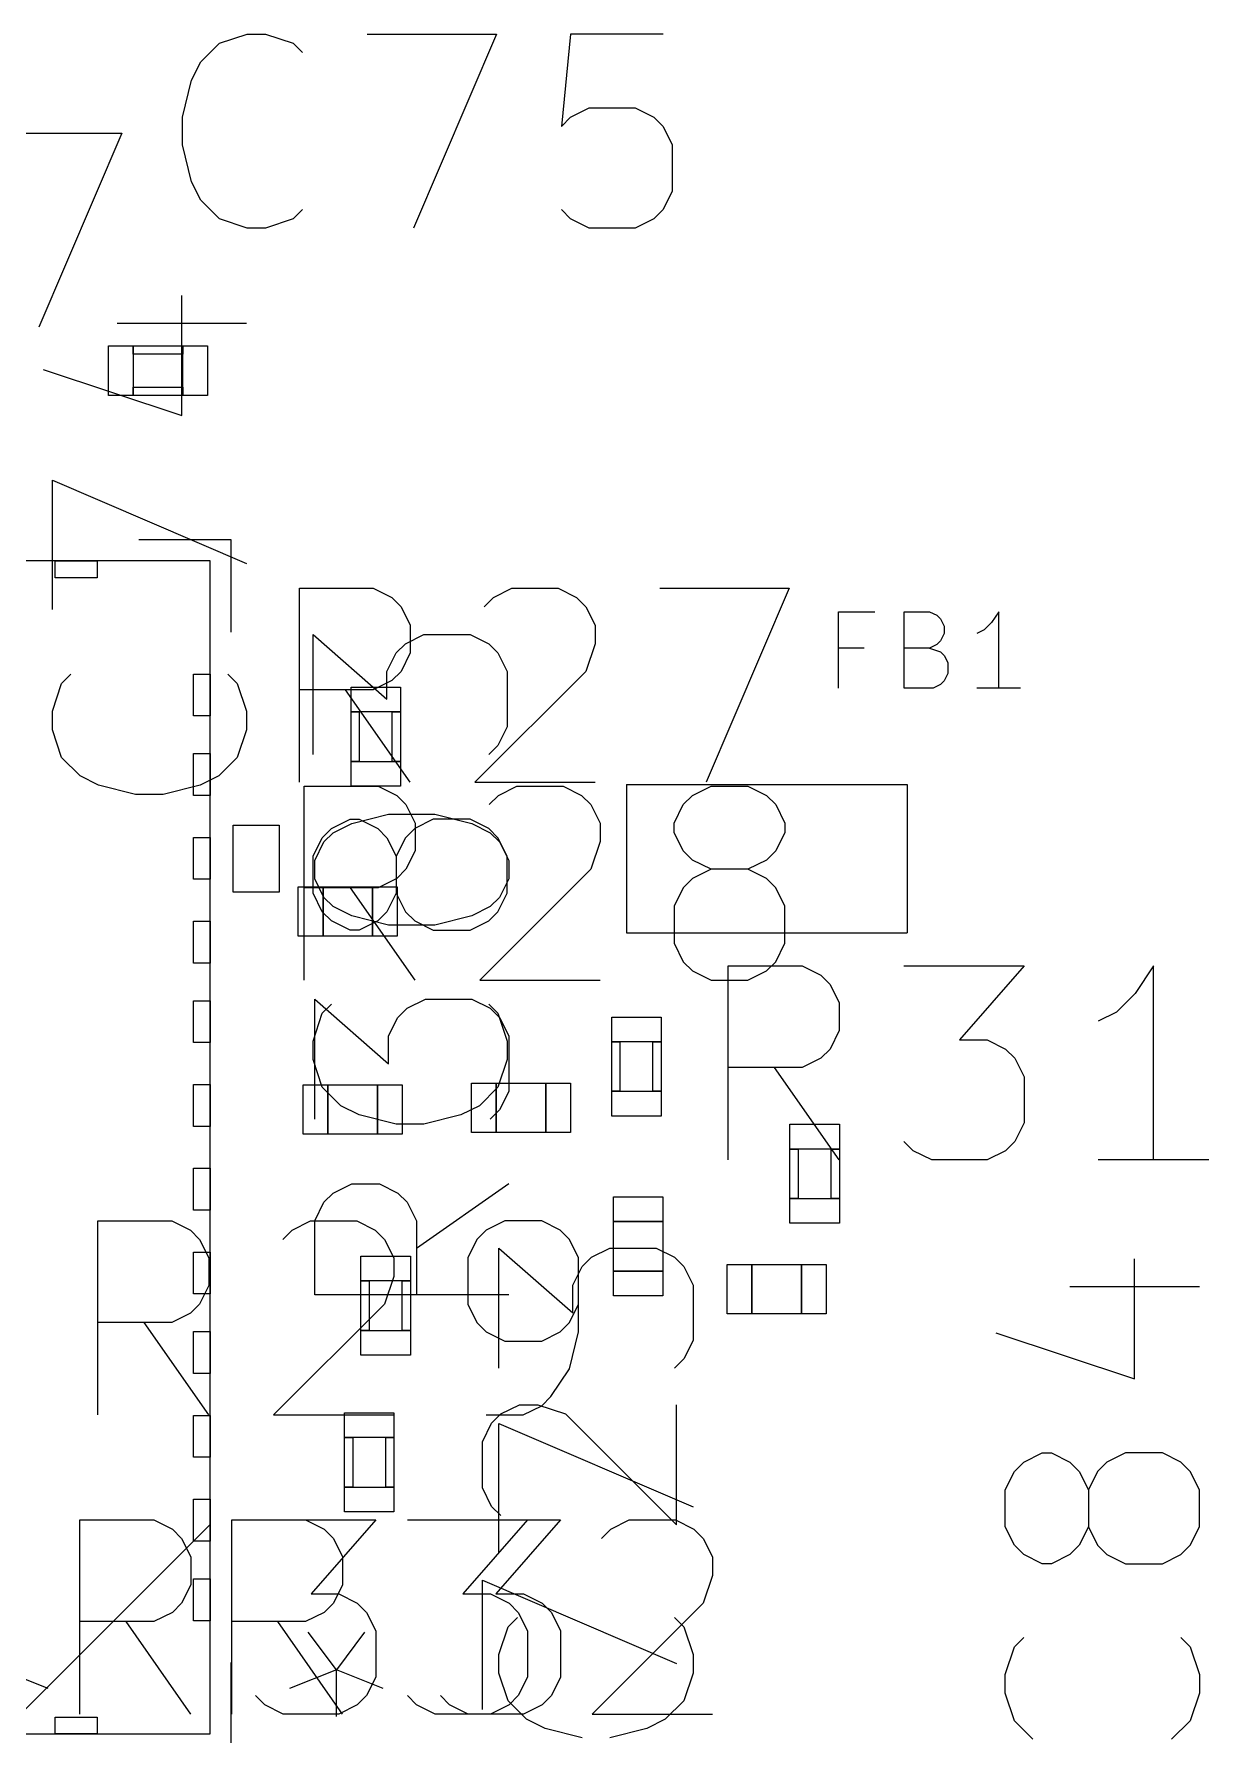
# Model space of a CAD drawing. Header units: millimetres. Extents: x 0 to 100, y 0 to 100.
# Drawn here: x 63.97 to 71.09, y 51.56 to 61.87 of the extents above; entities that cross this region are included whole.
import ezdxf

# ---------------------------------------------------------------- set-up
doc = ezdxf.new("R2010")
doc.units = ezdxf.units.MM
doc.layers.add('F.Fab', color=9, linetype='CONTINUOUS', true_color=0xafafaf)
doc.layers.add('F.Silkscreen', color=41, linetype='CONTINUOUS', true_color=0xf2eda1)

msp = doc.modelspace()

# ---------------------------------------------------------------- linework, layer by layer
at = {"layer": 'F.Fab', "linetype": 'CONTINUOUS'}
for p, q in [((64.42, 59.68), (64.42, 59.98)), ((64.42, 59.98), (64.57, 59.98)), ((64.57, 59.98), (64.57, 59.68)), ((64.57, 59.93), (64.57, 59.98)), ((64.57, 59.98), (64.87, 59.98)), ((64.87, 59.93), (64.57, 59.93)), ((64.87, 59.98), (64.87, 59.93)), ((64.87, 59.68), (64.87, 59.98)), ((64.87, 59.98), (65.02, 59.98)), ((65.02, 59.98), (65.02, 59.68)), ((64.57, 59.68), (64.57, 59.73)), ((64.57, 59.73), (64.87, 59.73)), ((64.87, 59.73), (64.87, 59.68)), ((64.57, 59.68), (64.42, 59.68)), ((64.87, 59.68), (64.57, 59.68)), ((65.02, 59.68), (64.87, 59.68)), ((65.036, 58.676), (57.924, 58.676)), ((64.0962, 58.676), (64.3502, 58.676)), ((64.0962, 58.5744), (64.0962, 58.676)), ((64.3502, 58.676), (64.3502, 58.5744)), ((65.036, 51.564), (65.036, 58.676)), ((64.3502, 58.5744), (64.0962, 58.5744)), ((64.9344, 57.9902), (65.036, 57.9902)), ((64.9344, 57.7362), (64.9344, 57.9902)), ((65.036, 57.9902), (65.036, 57.7362)), ((65.89, 57.76), (65.89, 57.91)), ((65.89, 57.91), (66.19, 57.91)), ((66.19, 57.91), (66.19, 57.76)), ((65.036, 57.7362), (64.9344, 57.7362)), ((65.89, 57.46), (65.89, 57.76)), ((65.89, 57.76), (65.94, 57.76)), ((66.19, 57.76), (65.89, 57.76)), ((65.94, 57.76), (65.94, 57.46)), ((66.14, 57.46), (66.14, 57.76)), ((66.14, 57.76), (66.19, 57.76)), ((66.19, 57.76), (66.19, 57.46)), ((64.9344, 57.5076), (65.036, 57.5076)), ((64.9344, 57.2536), (64.9344, 57.5076)), ((65.036, 57.5076), (65.036, 57.2536)), ((65.94, 57.46), (65.89, 57.46)), ((65.89, 57.31), (65.89, 57.46)), ((65.89, 57.46), (66.19, 57.46)), ((66.19, 57.46), (66.14, 57.46)), ((66.19, 57.46), (66.19, 57.31)), ((67.56, 57.32), (67.56, 56.42)), ((67.56, 57.32), (69.26, 57.32)), ((69.26, 57.32), (69.26, 56.42)), ((65.036, 57.2536), (64.9344, 57.2536)), ((66.19, 57.31), (65.89, 57.31)), ((64.9344, 56.9996), (65.036, 56.9996)), ((64.9344, 56.7456), (64.9344, 56.9996)), ((65.036, 56.9996), (65.036, 56.7456)), ((65.036, 56.7456), (64.9344, 56.7456)), ((65.57, 56.4), (65.57, 56.7)), ((65.57, 56.7), (65.72, 56.7)), ((65.72, 56.7), (65.72, 56.4)), ((66.02, 56.4), (66.02, 56.7)), ((66.02, 56.7), (66.17, 56.7)), ((66.17, 56.7), (66.17, 56.4)), ((64.9344, 56.4916), (65.036, 56.4916)), ((64.9344, 56.2376), (64.9344, 56.4916)), ((65.036, 56.4916), (65.036, 56.2376)), ((65.72, 56.4), (65.57, 56.4)), ((66.17, 56.4), (66.02, 56.4)), ((67.56, 56.42), (69.26, 56.42)), ((65.036, 56.2376), (64.9344, 56.2376)), ((64.9344, 56.009), (65.036, 56.009)), ((64.9344, 55.755), (64.9344, 56.009)), ((65.036, 56.009), (65.036, 55.755)), ((67.47, 55.76), (67.47, 55.91)), ((67.47, 55.91), (67.77, 55.91)), ((67.77, 55.91), (67.77, 55.76)), ((65.036, 55.755), (64.9344, 55.755)), ((67.47, 55.46), (67.47, 55.76)), ((67.47, 55.76), (67.52, 55.76)), ((67.77, 55.76), (67.47, 55.76)), ((67.52, 55.76), (67.52, 55.46)), ((67.72, 55.46), (67.72, 55.76)), ((67.72, 55.76), (67.77, 55.76)), ((67.77, 55.76), (67.77, 55.46)), ((64.9344, 55.501), (65.036, 55.501)), ((64.9344, 55.247), (64.9344, 55.501)), ((65.036, 55.501), (65.036, 55.247)), ((65.6, 55.2), (65.6, 55.5)), ((65.6, 55.5), (65.75, 55.5)), ((65.75, 55.5), (65.75, 55.2)), ((66.05, 55.2), (66.05, 55.5)), ((66.05, 55.5), (66.2, 55.5)), ((66.2, 55.5), (66.2, 55.2)), ((66.62, 55.21), (66.62, 55.51)), ((66.62, 55.51), (66.77, 55.51)), ((66.77, 55.51), (66.77, 55.21)), ((67.07, 55.21), (67.07, 55.51)), ((67.07, 55.51), (67.22, 55.51)), ((67.22, 55.51), (67.22, 55.21)), ((67.52, 55.46), (67.47, 55.46)), ((67.47, 55.31), (67.47, 55.46)), ((67.47, 55.46), (67.77, 55.46)), ((67.77, 55.46), (67.72, 55.46)), ((67.77, 55.46), (67.77, 55.31)), ((67.77, 55.31), (67.47, 55.31)), ((68.55, 55.11), (68.55, 55.26)), ((68.55, 55.26), (68.85, 55.26)), ((68.85, 55.26), (68.85, 55.11)), ((65.036, 55.247), (64.9344, 55.247)), ((65.75, 55.2), (65.6, 55.2)), ((66.2, 55.2), (66.05, 55.2)), ((66.77, 55.21), (66.62, 55.21)), ((67.22, 55.21), (67.07, 55.21)), ((68.55, 54.81), (68.55, 55.11)), ((68.55, 55.11), (68.6, 55.11)), ((68.85, 55.11), (68.55, 55.11)), ((68.6, 55.11), (68.6, 54.81)), ((68.8, 54.81), (68.8, 55.11)), ((68.8, 55.11), (68.85, 55.11)), ((68.85, 55.11), (68.85, 54.81)), ((64.9344, 54.993), (65.036, 54.993)), ((64.9344, 54.739), (64.9344, 54.993)), ((65.036, 54.993), (65.036, 54.739)), ((65.036, 54.739), (64.9344, 54.739)), ((67.48, 54.67), (67.48, 54.82)), ((67.48, 54.82), (67.78, 54.82)), ((67.78, 54.82), (67.78, 54.67)), ((68.6, 54.81), (68.55, 54.81)), ((68.55, 54.66), (68.55, 54.81)), ((68.55, 54.81), (68.85, 54.81)), ((68.85, 54.81), (68.8, 54.81)), ((68.85, 54.81), (68.85, 54.66)), ((67.78, 54.67), (67.48, 54.67)), ((68.85, 54.66), (68.55, 54.66)), ((64.9344, 54.485), (65.036, 54.485)), ((64.9344, 54.231), (64.9344, 54.485)), ((65.036, 54.485), (65.036, 54.231)), ((65.95, 54.31), (65.95, 54.46)), ((65.95, 54.46), (66.25, 54.46)), ((66.25, 54.46), (66.25, 54.31)), ((67.48, 54.22), (67.48, 54.37)), ((67.48, 54.37), (67.78, 54.37)), ((67.78, 54.37), (67.78, 54.22)), ((68.17, 54.11), (68.17, 54.41)), ((68.17, 54.41), (68.32, 54.41)), ((68.32, 54.41), (68.32, 54.11)), ((68.62, 54.11), (68.62, 54.41)), ((68.62, 54.41), (68.77, 54.41)), ((68.77, 54.41), (68.77, 54.11)), ((65.036, 54.231), (64.9344, 54.231)), ((66.25, 54.31), (65.95, 54.31)), ((65.95, 54.01), (65.95, 54.31)), ((65.95, 54.31), (66, 54.31)), ((66, 54.31), (66, 54.01)), ((66.2, 54.01), (66.2, 54.31)), ((66.2, 54.31), (66.25, 54.31)), ((66.25, 54.31), (66.25, 54.01)), ((67.78, 54.22), (67.48, 54.22)), ((68.32, 54.11), (68.17, 54.11)), ((68.77, 54.11), (68.62, 54.11)), ((64.9344, 54.0024), (65.036, 54.0024)), ((64.9344, 53.7484), (64.9344, 54.0024)), ((65.036, 54.0024), (65.036, 53.7484)), ((66, 54.01), (65.95, 54.01)), ((65.95, 53.86), (65.95, 54.01)), ((65.95, 54.01), (66.25, 54.01)), ((66.25, 54.01), (66.2, 54.01)), ((66.25, 54.01), (66.25, 53.86)), ((66.25, 53.86), (65.95, 53.86)), ((65.036, 53.7484), (64.9344, 53.7484)), ((65.85, 53.36), (65.85, 53.51)), ((65.85, 53.51), (66.15, 53.51)), ((66.15, 53.51), (66.15, 53.36)), ((64.9344, 53.4944), (65.036, 53.4944)), ((64.9344, 53.2404), (64.9344, 53.4944)), ((65.036, 53.4944), (65.036, 53.2404)), ((66.15, 53.36), (65.85, 53.36)), ((65.85, 53.06), (65.85, 53.36)), ((65.85, 53.36), (65.9, 53.36)), ((65.9, 53.36), (65.9, 53.06)), ((66.1, 53.06), (66.1, 53.36)), ((66.1, 53.36), (66.15, 53.36)), ((66.15, 53.36), (66.15, 53.06)), ((65.036, 53.2404), (64.9344, 53.2404)), ((64.9344, 52.9864), (65.036, 52.9864)), ((64.9344, 52.7324), (64.9344, 52.9864)), ((65.036, 52.9864), (65.036, 52.7324)), ((65.9, 53.06), (65.85, 53.06)), ((65.85, 52.91), (65.85, 53.06)), ((65.85, 53.06), (66.15, 53.06)), ((66.15, 53.06), (66.1, 53.06)), ((66.15, 53.06), (66.15, 52.91)), ((66.15, 52.91), (65.85, 52.91)), ((65.036, 52.834), (64.9344, 52.7324)), ((64.9344, 52.7324), (63.8676, 51.6656)), ((65.036, 52.7324), (64.9344, 52.7324)), ((64.9344, 52.5038), (65.036, 52.5038)), ((64.9344, 52.2498), (64.9344, 52.5038)), ((65.036, 52.5038), (65.036, 52.2498)), ((65.036, 52.2498), (64.9344, 52.2498)), ((64.053326, 51.838481), (63.769088, 51.952176)), ((64.0962, 51.6656), (64.3502, 51.6656)), ((64.0962, 51.564), (64.0962, 51.6656)), ((64.3502, 51.6656), (64.3502, 51.564)), ((57.924, 51.564), (65.036, 51.564)), ((64.3502, 51.564), (64.0962, 51.564))]:
    msp.add_line(p, q, dxfattribs=at)
at = {"layer": 'F.Silkscreen', "linetype": 'CONTINUOUS'}
for p, q in [((65.091678, 61.815243), (65.259753, 61.871268)), ((65.259753, 61.871268), (65.371803, 61.871268)), ((65.371803, 61.871268), (65.539879, 61.815243)), ((65.98808, 61.871268), (66.772432, 61.871268)), ((66.772432, 61.871268), (66.268206, 60.69474)), ((67.220633, 61.871268), (67.164608, 61.311017)), ((67.780885, 61.871268), (67.220633, 61.871268)), ((64.979627, 61.703193), (65.091678, 61.815243)), ((65.539879, 61.815243), (65.595904, 61.759218)), ((64.923602, 61.591143), (64.979627, 61.703193)), ((64.867577, 61.367042), (64.923602, 61.591143)), ((64.867577, 61.198967), (64.867577, 61.367042)), ((67.164608, 61.311017), (67.220633, 61.367042)), ((67.220633, 61.367042), (67.332684, 61.423067)), ((67.332684, 61.423067), (67.612809, 61.423067)), ((67.612809, 61.423067), (67.72486, 61.367042)), ((67.72486, 61.367042), (67.780885, 61.311017)), ((63.716996, 61.270372), (64.501348, 61.270372)), ((64.501348, 61.270372), (63.997122, 60.093844)), ((67.780885, 61.311017), (67.83691, 61.198967)), ((64.923602, 60.974866), (64.867577, 61.198967)), ((67.83691, 61.198967), (67.83691, 60.918841)), ((64.979627, 60.862816), (64.923602, 60.974866)), ((65.091678, 60.750766), (64.979627, 60.862816)), ((67.83691, 60.918841), (67.780885, 60.806791)), ((65.259753, 60.69474), (65.091678, 60.750766)), ((65.539879, 60.750766), (65.371803, 60.69474)), ((65.595904, 60.806791), (65.539879, 60.750766)), ((67.220633, 60.750766), (67.164608, 60.806791)), ((67.332684, 60.69474), (67.220633, 60.750766)), ((67.72486, 60.750766), (67.612809, 60.69474)), ((67.780885, 60.806791), (67.72486, 60.750766)), ((65.371803, 60.69474), (65.259753, 60.69474)), ((67.612809, 60.69474), (67.332684, 60.69474)), ((64.863979, 59.557625), (64.863979, 60.285952)), ((64.471803, 60.117877), (65.256155, 60.117877)), ((64.023602, 59.837751), (64.863979, 59.557625)), ((64.079627, 58.381097), (64.079627, 59.165449)), ((64.079627, 59.165449), (65.256155, 58.661223)), ((65.163, 58.803), (64.6042, 58.803)), ((65.163, 58.2442), (65.163, 58.803)), ((65.576619, 57.333844), (65.576619, 58.510372)), ((65.576619, 58.510372), (66.02482, 58.510372)), ((66.02482, 58.510372), (66.136871, 58.454347)), ((66.136871, 58.454347), (66.192896, 58.398322)), ((66.697122, 58.398322), (66.753147, 58.454347)), ((66.753147, 58.454347), (66.865198, 58.510372)), ((66.865198, 58.510372), (67.145323, 58.510372)), ((67.145323, 58.510372), (67.257374, 58.454347)), ((67.257374, 58.454347), (67.313399, 58.398322)), ((67.7616, 58.510372), (68.545952, 58.510372)), ((68.545952, 58.510372), (68.041726, 57.333844)), ((66.192896, 58.398322), (66.248921, 58.286272)), ((67.313399, 58.398322), (67.369424, 58.286272)), ((68.844733, 57.905064), (68.844733, 58.368264)), ((68.844733, 58.368264), (69.065305, 58.368264)), ((69.241762, 57.905064), (69.241762, 58.368264)), ((69.241762, 58.368264), (69.396162, 58.368264)), ((69.396162, 58.368264), (69.440277, 58.346207)), ((69.815248, 58.368264), (69.771134, 58.302093)), ((69.815248, 57.905064), (69.815248, 58.368264)), ((66.248921, 58.286272), (66.248921, 58.118196)), ((67.369424, 58.286272), (67.369424, 58.174222)), ((69.440277, 58.346207), (69.462334, 58.32415)), ((69.462334, 58.32415), (69.484391, 58.280036)), ((69.484391, 58.280036), (69.484391, 58.235922)), ((69.727019, 58.257979), (69.682905, 58.235922)), ((69.771134, 58.302093), (69.727019, 58.257979)), ((65.659627, 57.5016), (65.659627, 58.229927)), ((65.659627, 58.229927), (66.107828, 57.837751)), ((66.163853, 58.117877), (66.219878, 58.173902)), ((66.219878, 58.173902), (66.331928, 58.229927)), ((66.331928, 58.229927), (66.612054, 58.229927)), ((66.612054, 58.229927), (66.724104, 58.173902)), ((66.724104, 58.173902), (66.78013, 58.117877)), ((67.369424, 58.174222), (67.313399, 58.006146)), ((68.999133, 58.147693), (68.844733, 58.147693)), ((69.396162, 58.147693), (69.241762, 58.147693)), ((69.440277, 58.16975), (69.396162, 58.147693)), ((69.396162, 58.147693), (69.462334, 58.125636)), ((69.462334, 58.191807), (69.440277, 58.16975)), ((69.484391, 58.235922), (69.462334, 58.191807)), ((66.107828, 58.005826), (66.163853, 58.117877)), ((66.248921, 58.118196), (66.192896, 58.006146)), ((66.78013, 58.117877), (66.836155, 58.005826)), ((69.462334, 58.125636), (69.484391, 58.103579)), ((69.484391, 58.103579), (69.506448, 58.059464)), ((69.506448, 58.059464), (69.506448, 57.993293)), ((64.135652, 57.932896), (64.191677, 57.988921)), ((65.144104, 57.988921), (65.20013, 57.932896)), ((66.136871, 57.950121), (66.02482, 57.894096)), ((66.107828, 57.837751), (66.107828, 58.005826)), ((66.192896, 58.006146), (66.136871, 57.950121)), ((67.313399, 58.006146), (66.641097, 57.333844)), ((66.836155, 58.005826), (66.836155, 57.669675)), ((69.484391, 57.949179), (69.462334, 57.927122)), ((69.506448, 57.993293), (69.484391, 57.949179)), ((64.079627, 57.76482), (64.135652, 57.932896)), ((65.20013, 57.932896), (65.256155, 57.76482)), ((66.02482, 57.894096), (65.576619, 57.894096)), ((66.248921, 57.333844), (65.856745, 57.894096)), ((69.418219, 57.905064), (69.241762, 57.905064)), ((69.462334, 57.927122), (69.418219, 57.905064)), ((69.947591, 57.905064), (69.682905, 57.905064)), ((64.079627, 57.65277), (64.079627, 57.76482)), ((65.256155, 57.76482), (65.256155, 57.65277)), ((64.135652, 57.484695), (64.079627, 57.65277)), ((65.256155, 57.65277), (65.20013, 57.484695)), ((66.836155, 57.669675), (66.78013, 57.557625)), ((66.78013, 57.557625), (66.724104, 57.5016)), ((64.247702, 57.372644), (64.135652, 57.484695)), ((65.20013, 57.484695), (65.088079, 57.372644)), ((64.359752, 57.316619), (64.247702, 57.372644)), ((64.583853, 57.260594), (64.359752, 57.316619)), ((64.976029, 57.316619), (64.751928, 57.260594)), ((65.088079, 57.372644), (64.976029, 57.316619)), ((66.641097, 57.333844), (67.369424, 57.333844)), ((64.751928, 57.260594), (64.583853, 57.260594)), ((65.606619, 56.133844), (65.606619, 57.310372)), ((65.606619, 57.310372), (66.05482, 57.310372)), ((66.05482, 57.310372), (66.166871, 57.254347)), ((66.166871, 57.254347), (66.222896, 57.198322)), ((66.727122, 57.198322), (66.783147, 57.254347)), ((66.783147, 57.254347), (66.895198, 57.310372)), ((66.895198, 57.310372), (67.175323, 57.310372)), ((67.175323, 57.310372), (67.287374, 57.254347)), ((67.287374, 57.254347), (67.343399, 57.198322)), ((67.90365, 57.198322), (67.959675, 57.254347)), ((67.959675, 57.254347), (68.071726, 57.310372)), ((68.071726, 57.310372), (68.295826, 57.310372)), ((68.295826, 57.310372), (68.407877, 57.254347)), ((68.407877, 57.254347), (68.463902, 57.198322)), ((65.893727, 57.083902), (66.117828, 57.139927)), ((66.117828, 57.139927), (66.397954, 57.139927)), ((66.222896, 57.198322), (66.278921, 57.086272)), ((66.397954, 57.139927), (66.622054, 57.083902)), ((67.343399, 57.198322), (67.399424, 57.086272)), ((67.847625, 57.086272), (67.90365, 57.198322)), ((68.463902, 57.198322), (68.519927, 57.086272)), ((65.1757, 56.6668), (65.1757, 57.0732)), ((65.1757, 57.0732), (65.4551, 57.0732)), ((65.4551, 57.0732), (65.4551, 56.6668)), ((65.715652, 56.997374), (65.771677, 57.053399)), ((65.725652, 56.971851), (65.781677, 57.027877)), ((65.771677, 57.053399), (65.883727, 57.109424)), ((65.781677, 57.027877), (65.893727, 57.083902)), ((65.883727, 57.109424), (65.939752, 57.109424)), ((65.939752, 57.109424), (66.051803, 57.053399)), ((66.051803, 57.053399), (66.107828, 56.997374)), ((66.275903, 57.053399), (66.219878, 56.997374)), ((66.387954, 57.109424), (66.275903, 57.053399)), ((66.278921, 57.086272), (66.278921, 56.918196)), ((66.612054, 57.109424), (66.387954, 57.109424)), ((66.724104, 57.053399), (66.612054, 57.109424)), ((66.622054, 57.083902), (66.734104, 57.027877)), ((66.78013, 56.997374), (66.724104, 57.053399)), ((66.734104, 57.027877), (66.79013, 56.971851)), ((67.399424, 57.086272), (67.399424, 56.974222)), ((67.847625, 57.030247), (67.847625, 57.086272)), ((67.90365, 56.918196), (67.847625, 57.030247)), ((68.519927, 57.030247), (68.463902, 56.918196)), ((68.519927, 57.086272), (68.519927, 57.030247)), ((65.659627, 56.885323), (65.715652, 56.997374)), ((65.669627, 56.859801), (65.725652, 56.971851)), ((66.107828, 56.997374), (66.163853, 56.885323)), ((66.219878, 56.997374), (66.163853, 56.885323)), ((66.278921, 56.918196), (66.222896, 56.806146)), ((66.836155, 56.885323), (66.78013, 56.997374)), ((66.79013, 56.971851), (66.846155, 56.859801)), ((67.399424, 56.974222), (67.343399, 56.806146)), ((67.959675, 56.862171), (67.90365, 56.918196)), ((68.463902, 56.918196), (68.407877, 56.862171)), ((65.659627, 56.661223), (65.659627, 56.885323)), ((65.669627, 56.747751), (65.669627, 56.859801)), ((66.163853, 56.885323), (66.163853, 56.661223)), ((66.222896, 56.806146), (66.166871, 56.750121)), ((67.343399, 56.806146), (66.671097, 56.133844)), ((66.836155, 56.661223), (66.836155, 56.885323)), ((66.846155, 56.859801), (66.846155, 56.747751)), ((68.071726, 56.806146), (67.959675, 56.862171)), ((68.071726, 56.806146), (67.959675, 56.750121)), ((68.295826, 56.806146), (68.071726, 56.806146)), ((68.407877, 56.862171), (68.295826, 56.806146)), ((68.407877, 56.750121), (68.295826, 56.806146)), ((65.725652, 56.635701), (65.669627, 56.747751)), ((65.72, 56.4), (65.72, 56.7)), ((65.72, 56.7), (66.02, 56.7)), ((66.02, 56.7), (66.02, 56.4)), ((66.166871, 56.750121), (66.05482, 56.694096)), ((66.846155, 56.747751), (66.79013, 56.635701)), ((67.959675, 56.750121), (67.90365, 56.694096)), ((68.463902, 56.694096), (68.407877, 56.750121)), ((65.4551, 56.6668), (65.1757, 56.6668)), ((66.05482, 56.694096), (65.606619, 56.694096)), ((65.715652, 56.549172), (65.659627, 56.661223)), ((65.781677, 56.579675), (65.725652, 56.635701)), ((66.278921, 56.133844), (65.886745, 56.694096)), ((66.163853, 56.661223), (66.107828, 56.549172)), ((66.163853, 56.661223), (66.219878, 56.549172)), ((66.79013, 56.635701), (66.734104, 56.579675)), ((66.78013, 56.549172), (66.836155, 56.661223)), ((67.90365, 56.694096), (67.847625, 56.582046)), ((68.519927, 56.582046), (68.463902, 56.694096)), ((65.771677, 56.493147), (65.715652, 56.549172)), ((65.883727, 56.437122), (65.771677, 56.493147)), ((65.893727, 56.52365), (65.781677, 56.579675)), ((66.117828, 56.467625), (65.893727, 56.52365)), ((66.051803, 56.493147), (65.939752, 56.437122)), ((66.107828, 56.549172), (66.051803, 56.493147)), ((66.219878, 56.549172), (66.275903, 56.493147)), ((66.275903, 56.493147), (66.387954, 56.437122)), ((66.622054, 56.52365), (66.397954, 56.467625)), ((66.612054, 56.437122), (66.724104, 56.493147)), ((66.734104, 56.579675), (66.622054, 56.52365)), ((66.724104, 56.493147), (66.78013, 56.549172)), ((67.847625, 56.582046), (67.847625, 56.357945)), ((68.519927, 56.357945), (68.519927, 56.582046)), ((66.02, 56.4), (65.72, 56.4)), ((65.939752, 56.437122), (65.883727, 56.437122)), ((66.397954, 56.467625), (66.117828, 56.467625)), ((66.387954, 56.437122), (66.612054, 56.437122)), ((67.847625, 56.357945), (67.90365, 56.245895)), ((68.463902, 56.245895), (68.519927, 56.357945)), ((67.90365, 56.245895), (67.959675, 56.18987)), ((67.959675, 56.18987), (68.071726, 56.133844)), ((68.176619, 55.043844), (68.176619, 56.220372)), ((68.176619, 56.220372), (68.62482, 56.220372)), ((68.295826, 56.133844), (68.407877, 56.18987)), ((68.407877, 56.18987), (68.463902, 56.245895)), ((68.62482, 56.220372), (68.736871, 56.164347)), ((69.241097, 56.220372), (69.969424, 56.220372)), ((69.969424, 56.220372), (69.577248, 55.772171)), ((70.753776, 56.220372), (70.641726, 56.052297)), ((70.753776, 55.043844), (70.753776, 56.220372)), ((66.671097, 56.133844), (67.399424, 56.133844)), ((68.071726, 56.133844), (68.295826, 56.133844)), ((68.736871, 56.164347), (68.792896, 56.108322)), ((68.792896, 56.108322), (68.848921, 55.996272)), ((65.669627, 55.291097), (65.669627, 56.019424)), ((65.669627, 56.019424), (66.117828, 55.627248)), ((65.715652, 55.932896), (65.771677, 55.988921)), ((66.229878, 55.963399), (66.341928, 56.019424)), ((66.341928, 56.019424), (66.622054, 56.019424)), ((66.622054, 56.019424), (66.734104, 55.963399)), ((66.724104, 55.988921), (66.78013, 55.932896)), ((68.848921, 55.996272), (68.848921, 55.828196)), ((70.641726, 56.052297), (70.529675, 55.940247)), ((65.659627, 55.76482), (65.715652, 55.932896)), ((66.117828, 55.795323), (66.173853, 55.907374)), ((66.173853, 55.907374), (66.229878, 55.963399)), ((66.734104, 55.963399), (66.79013, 55.907374)), ((66.78013, 55.932896), (66.836155, 55.76482)), ((66.79013, 55.907374), (66.846155, 55.795323)), ((70.529675, 55.940247), (70.417625, 55.884222)), ((66.117828, 55.627248), (66.117828, 55.795323)), ((66.846155, 55.795323), (66.846155, 55.459172)), ((68.848921, 55.828196), (68.792896, 55.716146)), ((69.577248, 55.772171), (69.745323, 55.772171)), ((69.745323, 55.772171), (69.857374, 55.716146)), ((65.659627, 55.65277), (65.659627, 55.76482)), ((66.836155, 55.76482), (66.836155, 55.65277)), ((68.792896, 55.716146), (68.736871, 55.660121)), ((69.857374, 55.716146), (69.913399, 55.660121)), ((65.715652, 55.484695), (65.659627, 55.65277)), ((66.836155, 55.65277), (66.78013, 55.484695)), ((68.62482, 55.604096), (68.176619, 55.604096)), ((68.848921, 55.043844), (68.456745, 55.604096)), ((68.736871, 55.660121), (68.62482, 55.604096)), ((69.913399, 55.660121), (69.969424, 55.548071)), ((65.827702, 55.372644), (65.715652, 55.484695)), ((65.75, 55.2), (65.75, 55.5)), ((65.75, 55.5), (66.05, 55.5)), ((66.05, 55.5), (66.05, 55.2)), ((66.78013, 55.484695), (66.668079, 55.372644)), ((66.77, 55.21), (66.77, 55.51)), ((66.77, 55.51), (67.07, 55.51)), ((67.07, 55.51), (67.07, 55.21)), ((69.969424, 55.548071), (69.969424, 55.267945)), ((65.939752, 55.316619), (65.827702, 55.372644)), ((66.668079, 55.372644), (66.556029, 55.316619)), ((66.846155, 55.459172), (66.79013, 55.347122)), ((66.163853, 55.260594), (65.939752, 55.316619)), ((66.331928, 55.260594), (66.163853, 55.260594)), ((66.556029, 55.316619), (66.331928, 55.260594)), ((66.79013, 55.347122), (66.734104, 55.291097)), ((69.969424, 55.267945), (69.913399, 55.155895)), ((66.05, 55.2), (65.75, 55.2)), ((67.07, 55.21), (66.77, 55.21)), ((69.297122, 55.09987), (69.241097, 55.155895)), ((69.913399, 55.155895), (69.857374, 55.09987)), ((69.409172, 55.043844), (69.297122, 55.09987)), ((69.857374, 55.09987), (69.745323, 55.043844)), ((69.745323, 55.043844), (69.409172, 55.043844)), ((71.089927, 55.043844), (70.417625, 55.043844)), ((65.725652, 54.786871), (65.781677, 54.842896)), ((65.781677, 54.842896), (65.893727, 54.898921)), ((65.893727, 54.898921), (66.061803, 54.898921)), ((66.061803, 54.898921), (66.173853, 54.842896)), ((66.173853, 54.842896), (66.229878, 54.786871)), ((66.846155, 54.898921), (66.285903, 54.506745)), ((65.669627, 54.67482), (65.725652, 54.786871)), ((66.229878, 54.786871), (66.285903, 54.67482)), ((64.356097, 53.497307), (64.356097, 54.673835)), ((64.356097, 54.673835), (64.804298, 54.673835)), ((64.804298, 54.673835), (64.916349, 54.61781)), ((65.532625, 54.61781), (65.644676, 54.673835)), ((65.644676, 54.673835), (65.924801, 54.673835)), ((65.669627, 54.226619), (65.669627, 54.67482)), ((65.924801, 54.673835), (66.036852, 54.61781)), ((66.285903, 54.67482), (66.285903, 54.226619)), ((66.821204, 54.673835), (66.709153, 54.61781)), ((67.045304, 54.673835), (66.821204, 54.673835)), ((67.157355, 54.61781), (67.045304, 54.673835)), ((67.48, 54.37), (67.48, 54.67)), ((67.48, 54.67), (67.78, 54.67)), ((67.78, 54.67), (67.78, 54.37)), ((64.916349, 54.61781), (64.972374, 54.561785)), ((64.972374, 54.561785), (65.028399, 54.449735)), ((65.4766, 54.561785), (65.532625, 54.61781)), ((66.036852, 54.61781), (66.092877, 54.561785)), ((66.092877, 54.561785), (66.148902, 54.449735)), ((66.653128, 54.561785), (66.597103, 54.449735)), ((66.709153, 54.61781), (66.653128, 54.561785)), ((67.21338, 54.561785), (67.157355, 54.61781)), ((67.269405, 54.449735), (67.21338, 54.561785)), ((65.028399, 54.449735), (65.028399, 54.281659)), ((66.148902, 54.449735), (66.148902, 54.337685)), ((66.597103, 54.449735), (66.597103, 54.169609)), ((66.786164, 53.781078), (66.786164, 54.509405)), ((66.786164, 54.509405), (67.234365, 54.117229)), ((67.269405, 54.001534), (67.269405, 54.449735)), ((67.29039, 54.397355), (67.346415, 54.45338)), ((67.346415, 54.45338), (67.458465, 54.509405)), ((67.458465, 54.509405), (67.738591, 54.509405)), ((67.738591, 54.509405), (67.850641, 54.45338)), ((67.850641, 54.45338), (67.906667, 54.397355)), ((70.639311, 53.715615), (70.639311, 54.443942)), ((66.148902, 54.337685), (66.092877, 54.169609)), ((67.234365, 54.285304), (67.29039, 54.397355)), ((67.78, 54.37), (67.48, 54.37)), ((67.906667, 54.397355), (67.962692, 54.285304)), ((68.32, 54.11), (68.32, 54.41)), ((68.32, 54.41), (68.62, 54.41)), ((68.62, 54.41), (68.62, 54.11)), ((65.028399, 54.281659), (64.972374, 54.169609)), ((66.846155, 54.226619), (65.669627, 54.226619)), ((67.234365, 54.117229), (67.234365, 54.285304)), ((67.962692, 54.285304), (67.962692, 53.949153)), ((70.247135, 54.275867), (71.031487, 54.275867)), ((64.972374, 54.169609), (64.916349, 54.113584)), ((66.092877, 54.169609), (65.420575, 53.497307)), ((66.597103, 54.169609), (66.653128, 54.057559)), ((67.21338, 54.057559), (67.269405, 54.169609)), ((64.804298, 54.057559), (64.356097, 54.057559)), ((65.028399, 53.497307), (64.636223, 54.057559)), ((64.916349, 54.113584), (64.804298, 54.057559)), ((66.653128, 54.057559), (66.709153, 54.001534)), ((67.157355, 54.001534), (67.21338, 54.057559)), ((68.62, 54.11), (68.32, 54.11)), ((66.709153, 54.001534), (66.821204, 53.945509)), ((66.821204, 53.945509), (67.045304, 53.945509)), ((67.045304, 53.945509), (67.157355, 54.001534)), ((67.21338, 53.777433), (67.269405, 54.001534)), ((67.962692, 53.949153), (67.906667, 53.837103)), ((69.798934, 53.995741), (70.639311, 53.715615)), ((67.906667, 53.837103), (67.850641, 53.781078)), ((67.101329, 53.609358), (67.21338, 53.777433)), ((67.045304, 53.553333), (67.101329, 53.609358)), ((66.742189, 53.447355), (66.798214, 53.50338)), ((66.798214, 53.50338), (66.910264, 53.559405)), ((66.910264, 53.559405), (67.022315, 53.559405)), ((66.933254, 53.497307), (67.045304, 53.553333)), ((67.022315, 53.559405), (67.19039, 53.50338)), ((67.19039, 53.50338), (67.862692, 52.831078)), ((67.862692, 52.831078), (67.862692, 53.559405)), ((65.420575, 53.497307), (66.148902, 53.497307)), ((66.686164, 53.335304), (66.742189, 53.447355)), ((66.709153, 53.497307), (66.933254, 53.497307)), ((66.786164, 52.660575), (66.786164, 53.444927)), ((66.786164, 53.444927), (67.962692, 52.940701)), ((66.686164, 53.055179), (66.686164, 53.335304)), ((69.910984, 53.155364), (69.967009, 53.211389)), ((69.967009, 53.211389), (70.079059, 53.267414)), ((70.079059, 53.267414), (70.135084, 53.267414)), ((70.135084, 53.267414), (70.247135, 53.211389)), ((70.247135, 53.211389), (70.30316, 53.155364)), ((70.471235, 53.211389), (70.41521, 53.155364)), ((70.583286, 53.267414), (70.471235, 53.211389)), ((70.807386, 53.267414), (70.583286, 53.267414)), ((70.919436, 53.211389), (70.807386, 53.267414)), ((70.975462, 53.155364), (70.919436, 53.211389)), ((69.854959, 53.043313), (69.910984, 53.155364)), ((70.30316, 53.155364), (70.359185, 53.043313)), ((70.41521, 53.155364), (70.359185, 53.043313)), ((71.031487, 53.043313), (70.975462, 53.155364)), ((66.742189, 52.943128), (66.686164, 53.055179)), ((69.854959, 52.819213), (69.854959, 53.043313)), ((70.359185, 53.043313), (70.359185, 52.819213)), ((71.031487, 52.819213), (71.031487, 53.043313)), ((66.798214, 52.887103), (66.742189, 52.943128)), ((64.246619, 51.683844), (64.246619, 52.860372)), ((64.246619, 52.860372), (64.69482, 52.860372)), ((64.69482, 52.860372), (64.806871, 52.804347)), ((64.806871, 52.804347), (64.862896, 52.748322)), ((65.166619, 51.683844), (65.166619, 52.860372)), ((65.166619, 52.860372), (65.61482, 52.860372)), ((65.311097, 52.860372), (66.039424, 52.860372)), ((65.61482, 52.860372), (65.726871, 52.804347)), ((66.039424, 52.860372), (65.647248, 52.412171)), ((65.726871, 52.804347), (65.782896, 52.748322)), ((66.231097, 52.860372), (66.959424, 52.860372)), ((66.4316, 52.860372), (67.159927, 52.860372)), ((66.959424, 52.860372), (66.567248, 52.412171)), ((67.159927, 52.860372), (66.767751, 52.412171)), ((67.407625, 52.748322), (67.46365, 52.804347)), ((67.46365, 52.804347), (67.575701, 52.860372)), ((67.575701, 52.860372), (67.855826, 52.860372)), ((67.855826, 52.860372), (67.967877, 52.804347)), ((67.967877, 52.804347), (68.023902, 52.748322)), ((69.910984, 52.707162), (69.854959, 52.819213)), ((70.359185, 52.819213), (70.30316, 52.707162)), ((70.359185, 52.819213), (70.41521, 52.707162)), ((70.975462, 52.707162), (71.031487, 52.819213)), ((64.862896, 52.748322), (64.918921, 52.636272)), ((65.782896, 52.748322), (65.838921, 52.636272)), ((68.023902, 52.748322), (68.079927, 52.636272)), ((69.967009, 52.651137), (69.910984, 52.707162)), ((70.30316, 52.707162), (70.247135, 52.651137)), ((70.41521, 52.707162), (70.471235, 52.651137)), ((70.919436, 52.651137), (70.975462, 52.707162)), ((64.918921, 52.636272), (64.918921, 52.468196)), ((65.838921, 52.636272), (65.838921, 52.468196)), ((68.079927, 52.636272), (68.079927, 52.524222)), ((70.079059, 52.595112), (69.967009, 52.651137)), ((70.135084, 52.595112), (70.079059, 52.595112)), ((70.247135, 52.651137), (70.135084, 52.595112)), ((70.471235, 52.651137), (70.583286, 52.595112)), ((70.583286, 52.595112), (70.807386, 52.595112)), ((70.807386, 52.595112), (70.919436, 52.651137)), ((66.686164, 51.710575), (66.686164, 52.494927)), ((66.686164, 52.494927), (67.862692, 51.990701)), ((68.079927, 52.524222), (68.023902, 52.356146)), ((64.918921, 52.468196), (64.862896, 52.356146)), ((65.647248, 52.412171), (65.815323, 52.412171)), ((65.838921, 52.468196), (65.782896, 52.356146)), ((65.815323, 52.412171), (65.927374, 52.356146)), ((66.567248, 52.412171), (66.735323, 52.412171)), ((66.735323, 52.412171), (66.847374, 52.356146)), ((66.767751, 52.412171), (66.935826, 52.412171)), ((66.935826, 52.412171), (67.047877, 52.356146)), ((64.806871, 52.300121), (64.69482, 52.244096)), ((64.862896, 52.356146), (64.806871, 52.300121)), ((65.726871, 52.300121), (65.61482, 52.244096)), ((65.782896, 52.356146), (65.726871, 52.300121)), ((65.927374, 52.356146), (65.983399, 52.300121)), ((65.983399, 52.300121), (66.039424, 52.188071)), ((66.842189, 52.212374), (66.898214, 52.268399)), ((66.847374, 52.356146), (66.903399, 52.300121)), ((66.903399, 52.300121), (66.959424, 52.188071)), ((67.047877, 52.356146), (67.103902, 52.300121)), ((67.103902, 52.300121), (67.159927, 52.188071)), ((68.023902, 52.356146), (67.3516, 51.683844)), ((67.850641, 52.268399), (67.906667, 52.212374)), ((64.69482, 52.244096), (64.246619, 52.244096)), ((64.918921, 51.683844), (64.526745, 52.244096)), ((65.61482, 52.244096), (65.166619, 52.244096)), ((65.838921, 51.683844), (65.446745, 52.244096)), ((65.801088, 51.952176), (65.630545, 52.179567)), ((65.97163, 52.179567), (65.801088, 51.952176)), ((66.039424, 52.188071), (66.039424, 51.907945)), ((66.786164, 52.044298), (66.842189, 52.212374)), ((66.959424, 52.188071), (66.959424, 51.907945)), ((67.159927, 52.188071), (67.159927, 51.907945)), ((67.906667, 52.212374), (67.962692, 52.044298)), ((69.854959, 51.92281), (69.910984, 52.090886)), ((69.910984, 52.090886), (69.967009, 52.146911)), ((70.919436, 52.146911), (70.975462, 52.090886)), ((70.975462, 52.090886), (71.031487, 51.92281)), ((65.163, 51.437), (65.163, 51.9958)), ((66.786164, 51.932248), (66.786164, 52.044298)), ((67.962692, 52.044298), (67.962692, 51.932248)), ((65.801088, 51.952176), (65.516849, 51.838481)), ((65.801088, 51.667938), (65.801088, 51.952176)), ((66.085326, 51.838481), (65.801088, 51.952176)), ((66.039424, 51.907945), (65.983399, 51.795895)), ((66.842189, 51.764173), (66.786164, 51.932248)), ((66.959424, 51.907945), (66.903399, 51.795895)), ((67.159927, 51.907945), (67.103902, 51.795895)), ((67.962692, 51.932248), (67.906667, 51.764173)), ((69.854959, 51.81076), (69.854959, 51.92281)), ((71.031487, 51.92281), (71.031487, 51.81076)), ((65.367122, 51.73987), (65.311097, 51.795895)), ((65.983399, 51.795895), (65.927374, 51.73987)), ((66.287122, 51.73987), (66.231097, 51.795895)), ((66.487625, 51.73987), (66.4316, 51.795895)), ((66.954239, 51.652122), (66.842189, 51.764173)), ((66.903399, 51.795895), (66.847374, 51.73987)), ((67.103902, 51.795895), (67.047877, 51.73987)), ((67.906667, 51.764173), (67.794616, 51.652122)), ((69.910984, 51.642685), (69.854959, 51.81076)), ((71.031487, 51.81076), (70.975462, 51.642685)), ((65.479172, 51.683844), (65.367122, 51.73987)), ((65.815323, 51.683844), (65.479172, 51.683844)), ((65.927374, 51.73987), (65.815323, 51.683844)), ((66.399172, 51.683844), (66.287122, 51.73987)), ((66.735323, 51.683844), (66.399172, 51.683844)), ((66.599675, 51.683844), (66.487625, 51.73987)), ((66.935826, 51.683844), (66.599675, 51.683844)), ((66.847374, 51.73987), (66.735323, 51.683844)), ((67.047877, 51.73987), (66.935826, 51.683844)), ((67.066289, 51.596097), (66.954239, 51.652122)), ((67.3516, 51.683844), (68.079927, 51.683844)), ((67.794616, 51.652122), (67.682566, 51.596097)), ((67.29039, 51.540072), (67.066289, 51.596097)), ((67.682566, 51.596097), (67.458465, 51.540072)), ((70.023034, 51.530634), (69.910984, 51.642685)), ((70.975462, 51.642685), (70.863411, 51.530634))]:
    msp.add_line(p, q, dxfattribs=at)

doc.saveas('drawing.dxf')
